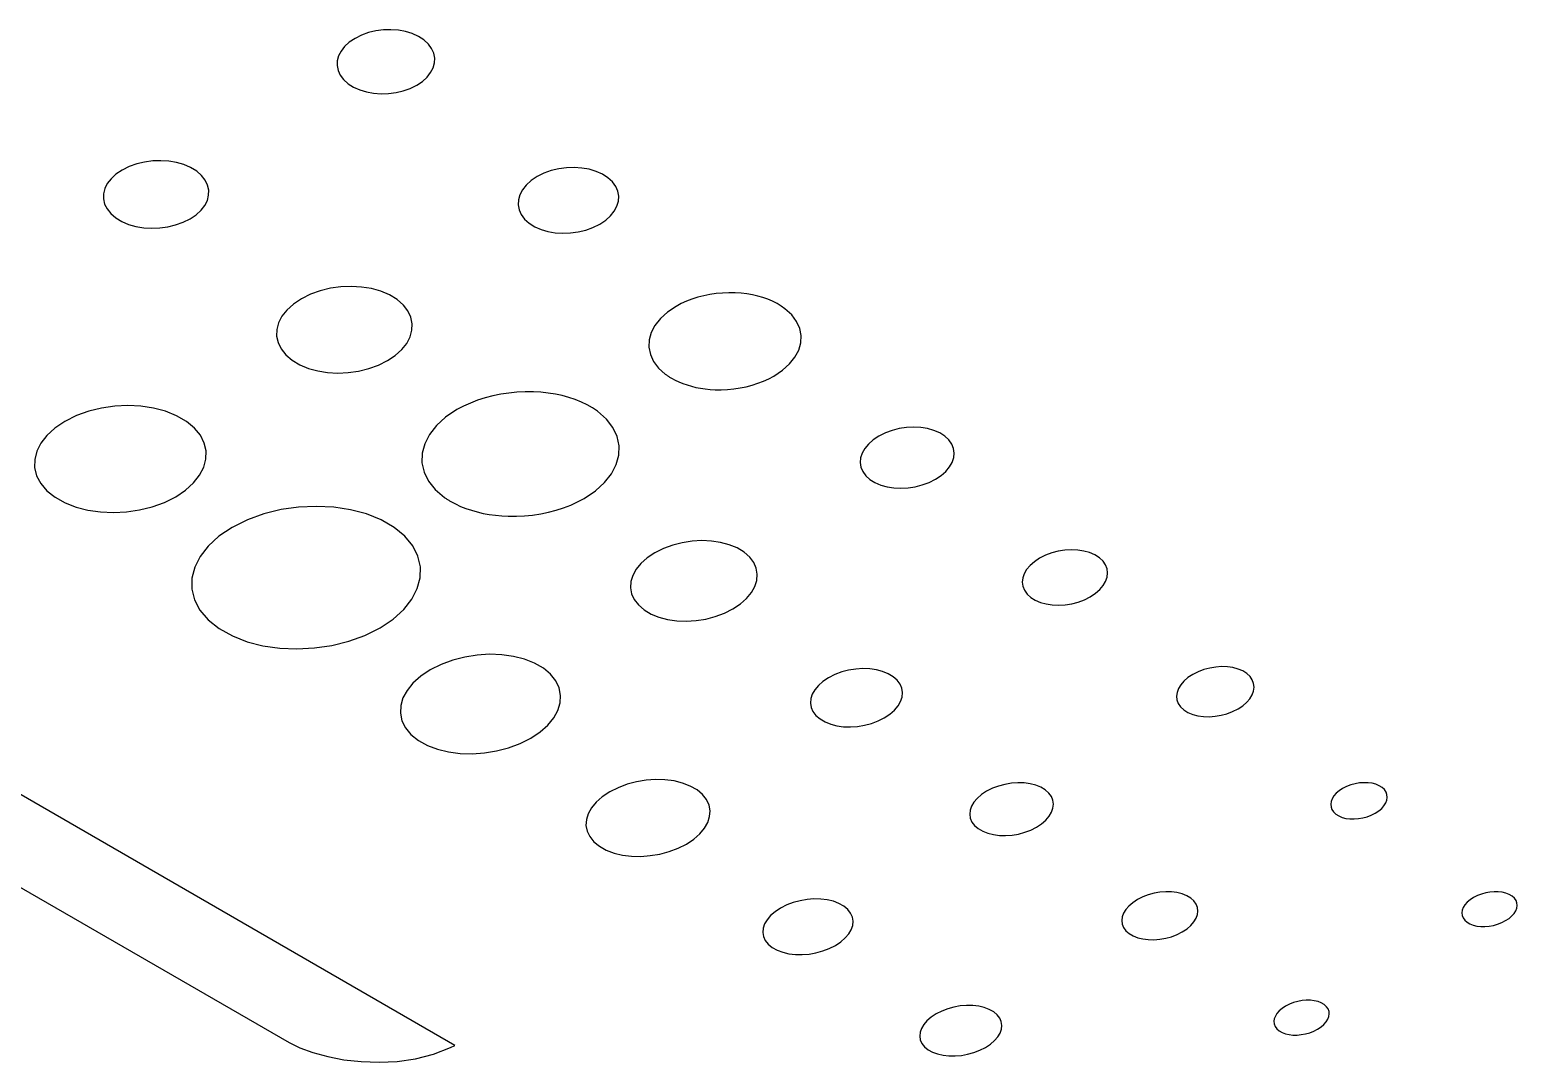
# Model space of a CAD drawing. Header units: inches. Extents: x 0.6 to 61.5, y 0.9 to 41.7.
# Drawn here: x 60.3559 to 60.6027, y 17.6953 to 17.8666 of the extents above; entities that cross this region are included whole.
import ezdxf

# ---------------------------------------------------------------- set-up
doc = ezdxf.new("R2010")
doc.units = ezdxf.units.IN
doc.header["$MEASUREMENT"] = 0
doc.layers.add('ARTWORK', color=2, linetype='Continuous')

msp = doc.modelspace()

# ---------------------------------------------------------------- linework, layer by layer
at = {"layer": 'ARTWORK'}
for p, q in [((60.40987, 17.8652), (60.40891, 17.86456)), ((60.41096, 17.86574), (60.40987, 17.8652)), ((60.41212, 17.86615), (60.41096, 17.86574)), ((60.41333, 17.86644), (60.41212, 17.86615)), ((60.41457, 17.8666), (60.41333, 17.86644)), ((60.41582, 17.86663), (60.41457, 17.8666)), ((60.41705, 17.86654), (60.41582, 17.86663)), ((60.41823, 17.86632), (60.41705, 17.86654)), ((60.41935, 17.86598), (60.41823, 17.86632)), ((60.42037, 17.86552), (60.41935, 17.86598)), ((60.42129, 17.86493), (60.42037, 17.86552)), ((60.40754, 17.86309), (60.40713, 17.8623)), ((60.40813, 17.86385), (60.40754, 17.86309)), ((60.40891, 17.86456), (60.40813, 17.86385)), ((60.42203, 17.86425), (60.42129, 17.86493)), ((60.42257, 17.86351), (60.42203, 17.86425)), ((60.42292, 17.86274), (60.42257, 17.86351)), ((60.42308, 17.86193), (60.42292, 17.86274)), ((60.40691, 17.86149), (60.40688, 17.86067)), ((60.40688, 17.86067), (60.40705, 17.85987)), ((60.40713, 17.8623), (60.40691, 17.86149)), ((60.42241, 17.85952), (60.42282, 17.86031)), ((60.42282, 17.86031), (60.42305, 17.86112)), ((60.42305, 17.86112), (60.42308, 17.86193)), ((60.40705, 17.85987), (60.40741, 17.85909)), ((60.40741, 17.85909), (60.40796, 17.85835)), ((60.40796, 17.85835), (60.40872, 17.85767)), ((60.40872, 17.85767), (60.40963, 17.85709)), ((60.42011, 17.85743), (60.42105, 17.85806)), ((60.42105, 17.85806), (60.42182, 17.85876)), ((60.42182, 17.85876), (60.42241, 17.85952)), ((60.40963, 17.85709), (60.41066, 17.85663)), ((60.41066, 17.85663), (60.41177, 17.8563)), ((60.41177, 17.8563), (60.41295, 17.85608)), ((60.41295, 17.85608), (60.41418, 17.856)), ((60.41418, 17.856), (60.41542, 17.85603)), ((60.41542, 17.85603), (60.41666, 17.85619)), ((60.41666, 17.85619), (60.41787, 17.85648)), ((60.41787, 17.85648), (60.41902, 17.85689)), ((60.41902, 17.85689), (60.42011, 17.85743)), ((60.37121, 17.84334), (60.37019, 17.84266)), ((60.37237, 17.84392), (60.37121, 17.84334)), ((60.37363, 17.84436), (60.37237, 17.84392)), ((60.37493, 17.84467), (60.37363, 17.84436)), ((60.37628, 17.84485), (60.37493, 17.84467)), ((60.37762, 17.8449), (60.37628, 17.84485)), ((60.37895, 17.84481), (60.37762, 17.8449)), ((60.38024, 17.84459), (60.37895, 17.84481)), ((60.38146, 17.84424), (60.38024, 17.84459)), ((60.38258, 17.84376), (60.38146, 17.84424)), ((60.38358, 17.84315), (60.38258, 17.84376)), ((60.3844, 17.84244), (60.38358, 17.84315)), ((60.44242, 17.84325), (60.44121, 17.84282)), ((60.44368, 17.84355), (60.44242, 17.84325)), ((60.44496, 17.84372), (60.44368, 17.84355)), ((60.44625, 17.84377), (60.44496, 17.84372)), ((60.44751, 17.84368), (60.44625, 17.84377)), ((60.44872, 17.84347), (60.44751, 17.84368)), ((60.44986, 17.84313), (60.44872, 17.84347)), ((60.45091, 17.84266), (60.44986, 17.84313)), ((60.36875, 17.8411), (60.36833, 17.84026)), ((60.36937, 17.84191), (60.36875, 17.8411)), ((60.37019, 17.84266), (60.36937, 17.84191)), ((60.385, 17.84167), (60.3844, 17.84244)), ((60.3854, 17.84086), (60.385, 17.84167)), ((60.38558, 17.84001), (60.3854, 17.84086)), ((60.43828, 17.84086), (60.43765, 17.84007)), ((60.43909, 17.84159), (60.43828, 17.84086)), ((60.44008, 17.84226), (60.43909, 17.84159)), ((60.44121, 17.84282), (60.44008, 17.84226)), ((60.45183, 17.84207), (60.45091, 17.84266)), ((60.45258, 17.84138), (60.45183, 17.84207)), ((60.45313, 17.84063), (60.45258, 17.84138)), ((60.45347, 17.83984), (60.45313, 17.84063)), ((60.36812, 17.83941), (60.36811, 17.83855)), ((60.36811, 17.83855), (60.3683, 17.8377)), ((60.36833, 17.84026), (60.36812, 17.83941)), ((60.38493, 17.83747), (60.38535, 17.8383)), ((60.38535, 17.8383), (60.38557, 17.83915)), ((60.38557, 17.83915), (60.38558, 17.84001)), ((60.43698, 17.83842), (60.43694, 17.83758)), ((60.43722, 17.83925), (60.43698, 17.83842)), ((60.43765, 17.84007), (60.43722, 17.83925)), ((60.45332, 17.83735), (60.45357, 17.83818)), ((60.45362, 17.83901), (60.45347, 17.83984)), ((60.45357, 17.83818), (60.45362, 17.83901)), ((60.3683, 17.8377), (60.36871, 17.83688)), ((60.36871, 17.83688), (60.36933, 17.83611)), ((60.36933, 17.83611), (60.37017, 17.83541)), ((60.38248, 17.83524), (60.38349, 17.83592)), ((60.38349, 17.83592), (60.38431, 17.83667)), ((60.38431, 17.83667), (60.38493, 17.83747)), ((60.43694, 17.83758), (60.43709, 17.83675)), ((60.43709, 17.83675), (60.43744, 17.83596)), ((60.43744, 17.83596), (60.438, 17.83521)), ((60.45146, 17.83503), (60.45227, 17.83575)), ((60.45227, 17.83575), (60.45289, 17.83653)), ((60.45289, 17.83653), (60.45332, 17.83735)), ((60.37017, 17.83541), (60.37117, 17.83481)), ((60.37117, 17.83481), (60.37229, 17.83433)), ((60.37229, 17.83433), (60.37351, 17.83399)), ((60.37351, 17.83399), (60.37479, 17.83378)), ((60.37479, 17.83378), (60.37611, 17.8337)), ((60.37611, 17.8337), (60.37745, 17.83374)), ((60.37745, 17.83374), (60.37879, 17.83392)), ((60.37879, 17.83392), (60.38009, 17.83423)), ((60.38009, 17.83423), (60.38133, 17.83467)), ((60.38133, 17.83467), (60.38248, 17.83524)), ((60.438, 17.83521), (60.43876, 17.83452)), ((60.43876, 17.83452), (60.43969, 17.83394)), ((60.43969, 17.83394), (60.44074, 17.83348)), ((60.44074, 17.83348), (60.44188, 17.83314)), ((60.44188, 17.83314), (60.44309, 17.83294)), ((60.44562, 17.8329), (60.4469, 17.83308)), ((60.4469, 17.83308), (60.44815, 17.83338)), ((60.44815, 17.83338), (60.44935, 17.83381)), ((60.44935, 17.83381), (60.45047, 17.83437)), ((60.45047, 17.83437), (60.45146, 17.83503)), ((60.44309, 17.83294), (60.44434, 17.83285)), ((60.44434, 17.83285), (60.44562, 17.8329)), ((60.40409, 17.8233), (60.40247, 17.82272)), ((60.40579, 17.82372), (60.40409, 17.8233)), ((60.40752, 17.82396), (60.40579, 17.82372)), ((60.40925, 17.82403), (60.40752, 17.82396)), ((60.41096, 17.82393), (60.40925, 17.82403)), ((60.41261, 17.82366), (60.41096, 17.82393)), ((60.41416, 17.82322), (60.41261, 17.82366)), ((60.41558, 17.82261), (60.41416, 17.82322)), ((60.39963, 17.82108), (60.39856, 17.82011)), ((60.40096, 17.82197), (60.39963, 17.82108)), ((60.40247, 17.82272), (60.40096, 17.82197)), ((60.41685, 17.82184), (60.41558, 17.82261)), ((60.41788, 17.82094), (60.41685, 17.82184)), ((60.41864, 17.81996), (60.41788, 17.82094)), ((60.46313, 17.82072), (60.4617, 17.81976)), ((60.46397, 17.82117), (60.46313, 17.82072)), ((60.46486, 17.82157), (60.46397, 17.82117)), ((60.46578, 17.82192), (60.46486, 17.82157)), ((60.46675, 17.82223), (60.46578, 17.82192)), ((60.46774, 17.82248), (60.46675, 17.82223)), ((60.46876, 17.82269), (60.46774, 17.82248)), ((60.46979, 17.82284), (60.46876, 17.82269)), ((60.47084, 17.82293), (60.46979, 17.82284)), ((60.47189, 17.82298), (60.47084, 17.82293)), ((60.47295, 17.82296), (60.47189, 17.82298)), ((60.47393, 17.8229), (60.47295, 17.82296)), ((60.47488, 17.82279), (60.47393, 17.8229)), ((60.4758, 17.82263), (60.47488, 17.82279)), ((60.4767, 17.82243), (60.4758, 17.82263)), ((60.47756, 17.82218), (60.4767, 17.82243)), ((60.47838, 17.82189), (60.47756, 17.82218)), ((60.47916, 17.82156), (60.47838, 17.82189)), ((60.47989, 17.82119), (60.47916, 17.82156)), ((60.48058, 17.82078), (60.47989, 17.82119)), ((60.48121, 17.82033), (60.48058, 17.82078)), ((60.39774, 17.81907), (60.39718, 17.81799)), ((60.39856, 17.82011), (60.39774, 17.81907)), ((60.41912, 17.81892), (60.41864, 17.81996)), ((60.41934, 17.81784), (60.41912, 17.81892)), ((60.46053, 17.8187), (60.45964, 17.81757)), ((60.4617, 17.81976), (60.46053, 17.8187)), ((60.48233, 17.81931), (60.48121, 17.82033)), ((60.48315, 17.81821), (60.48233, 17.81931)), ((60.48367, 17.81706), (60.48315, 17.81821)), ((60.39689, 17.81689), (60.39685, 17.81579)), ((60.39685, 17.81579), (60.39709, 17.8147)), ((60.39718, 17.81799), (60.39689, 17.81689)), ((60.41899, 17.81565), (60.4193, 17.81675)), ((60.4193, 17.81675), (60.41934, 17.81784)), ((60.45903, 17.81638), (60.45869, 17.81516)), ((60.45964, 17.81757), (60.45903, 17.81638)), ((60.4839, 17.81587), (60.48367, 17.81706)), ((60.48384, 17.81466), (60.4839, 17.81587)), ((60.39709, 17.8147), (60.39759, 17.81366)), ((60.39759, 17.81366), (60.39837, 17.81268)), ((60.41654, 17.81259), (60.41761, 17.81355)), ((60.41761, 17.81355), (60.41843, 17.81458)), ((60.41843, 17.81458), (60.41899, 17.81565)), ((60.45869, 17.81516), (60.45864, 17.81394)), ((60.45864, 17.81394), (60.45888, 17.81274)), ((60.48287, 17.81229), (60.48349, 17.81346)), ((60.48349, 17.81346), (60.48384, 17.81466)), ((60.39837, 17.81268), (60.39942, 17.81178)), ((60.39942, 17.81178), (60.4007, 17.81102)), ((60.4007, 17.81102), (60.40212, 17.81043)), ((60.41213, 17.81039), (60.41373, 17.81096)), ((60.41373, 17.81096), (60.41523, 17.81171)), ((60.41523, 17.81171), (60.41654, 17.81259)), ((60.45888, 17.81274), (60.4594, 17.81158)), ((60.4594, 17.81158), (60.46022, 17.81049)), ((60.48079, 17.81011), (60.48197, 17.81116)), ((60.48197, 17.81116), (60.48287, 17.81229)), ((60.40212, 17.81043), (60.40367, 17.81)), ((60.40367, 17.81), (60.40531, 17.80975)), ((60.40531, 17.80975), (60.40701, 17.80965)), ((60.40701, 17.80965), (60.40874, 17.80973)), ((60.40874, 17.80973), (60.41045, 17.80998)), ((60.41045, 17.80998), (60.41213, 17.81039)), ((60.46022, 17.81049), (60.46134, 17.80948)), ((60.46134, 17.80948), (60.46144, 17.80941)), ((60.46144, 17.80941), (60.46154, 17.80934)), ((60.46154, 17.80934), (60.46164, 17.80926)), ((60.46164, 17.80926), (60.46175, 17.80919)), ((60.46175, 17.80919), (60.46185, 17.80912)), ((60.46185, 17.80912), (60.46195, 17.80906)), ((60.46195, 17.80906), (60.46206, 17.80899)), ((60.46206, 17.80899), (60.46216, 17.80892)), ((60.46216, 17.80892), (60.46227, 17.80886)), ((60.46227, 17.80886), (60.46238, 17.80879)), ((60.46238, 17.80879), (60.46298, 17.80847)), ((60.46298, 17.80847), (60.46362, 17.80817)), ((60.47671, 17.80795), (60.47763, 17.8083)), ((60.47763, 17.8083), (60.47851, 17.8087)), ((60.47851, 17.8087), (60.47935, 17.80915)), ((60.47935, 17.80915), (60.48079, 17.81011)), ((60.43273, 17.80587), (60.43145, 17.80553)), ((60.43404, 17.80614), (60.43273, 17.80587)), ((60.43538, 17.80634), (60.43404, 17.80614)), ((60.43674, 17.80647), (60.43538, 17.80634)), ((60.4381, 17.80654), (60.43674, 17.80647)), ((60.43946, 17.80653), (60.4381, 17.80654)), ((60.44071, 17.80646), (60.43946, 17.80653)), ((60.44193, 17.80633), (60.44071, 17.80646)), ((60.44311, 17.80614), (60.44193, 17.80633)), ((60.44426, 17.8059), (60.44311, 17.80614)), ((60.44536, 17.80559), (60.44426, 17.8059)), ((60.46362, 17.80817), (60.46428, 17.80791)), ((60.46428, 17.80791), (60.46497, 17.80767)), ((60.46497, 17.80767), (60.46569, 17.80746)), ((60.46569, 17.80746), (60.46643, 17.80728)), ((60.46643, 17.80728), (60.4672, 17.80714)), ((60.4672, 17.80714), (60.46798, 17.80702)), ((60.46798, 17.80702), (60.46878, 17.80694)), ((60.46878, 17.80694), (60.4696, 17.80689)), ((60.4696, 17.80689), (60.47065, 17.80688)), ((60.47065, 17.80688), (60.4717, 17.80693)), ((60.4717, 17.80693), (60.47274, 17.80703)), ((60.47274, 17.80703), (60.47376, 17.80718)), ((60.47376, 17.80718), (60.47477, 17.80739)), ((60.47477, 17.80739), (60.47576, 17.80764)), ((60.47576, 17.80764), (60.47671, 17.80795)), ((60.36779, 17.80383), (60.36566, 17.80331)), ((60.36998, 17.80415), (60.36779, 17.80383)), ((60.37217, 17.80425), (60.36998, 17.80415)), ((60.37434, 17.80414), (60.37217, 17.80425)), ((60.37644, 17.80382), (60.37434, 17.80414)), ((60.37842, 17.8033), (60.37644, 17.80382)), ((60.42677, 17.80358), (60.42489, 17.80232)), ((60.42786, 17.80416), (60.42677, 17.80358)), ((60.42901, 17.80468), (60.42786, 17.80416)), ((60.4302, 17.80514), (60.42901, 17.80468)), ((60.43145, 17.80553), (60.4302, 17.80514)), ((60.44642, 17.80524), (60.44536, 17.80559)), ((60.44743, 17.80483), (60.44642, 17.80524)), ((60.44838, 17.80437), (60.44743, 17.80483)), ((60.44927, 17.80387), (60.44838, 17.80437)), ((60.45009, 17.80331), (60.44927, 17.80387)), ((60.36172, 17.80163), (60.36006, 17.80052)), ((60.36362, 17.80258), (60.36172, 17.80163)), ((60.36566, 17.80331), (60.36362, 17.80258)), ((60.38025, 17.80256), (60.37842, 17.8033)), ((60.38188, 17.80161), (60.38025, 17.80256)), ((60.38321, 17.80052), (60.38188, 17.80161)), ((60.42337, 17.80093), (60.42221, 17.79945)), ((60.42489, 17.80232), (60.42337, 17.80093)), ((60.45157, 17.80202), (60.45009, 17.80331)), ((60.45266, 17.80062), (60.45157, 17.80202)), ((60.35872, 17.79931), (60.35772, 17.79802)), ((60.36006, 17.80052), (60.35872, 17.79931)), ((60.38419, 17.79932), (60.38321, 17.80052)), ((60.38483, 17.79804), (60.38419, 17.79932)), ((60.42221, 17.79945), (60.42142, 17.79791)), ((60.45336, 17.79914), (60.45266, 17.80062)), ((60.45368, 17.79759), (60.45336, 17.79914)), ((60.49584, 17.79855), (60.49506, 17.79786)), ((60.49679, 17.79918), (60.49584, 17.79855)), ((60.49787, 17.79972), (60.49679, 17.79918)), ((60.49901, 17.80014), (60.49787, 17.79972)), ((60.50019, 17.80043), (60.49901, 17.80014)), ((60.50139, 17.80061), (60.50019, 17.80043)), ((60.50259, 17.80067), (60.50139, 17.80061)), ((60.50376, 17.80061), (60.50259, 17.80067)), ((60.50489, 17.80043), (60.50376, 17.80061)), ((60.50594, 17.80014), (60.50489, 17.80043)), ((60.5069, 17.79972), (60.50594, 17.80014)), ((60.50774, 17.79918), (60.5069, 17.79972)), ((60.50842, 17.79856), (60.50774, 17.79918)), ((60.5089, 17.79787), (60.50842, 17.79856)), ((60.35704, 17.79668), (60.3567, 17.79531)), ((60.35772, 17.79802), (60.35704, 17.79668)), ((60.38514, 17.79672), (60.38483, 17.79804)), ((60.38511, 17.79536), (60.38514, 17.79672)), ((60.42101, 17.79633), (60.42097, 17.79475)), ((60.42142, 17.79791), (60.42101, 17.79633)), ((60.4532, 17.79446), (60.45362, 17.79603)), ((60.45362, 17.79603), (60.45368, 17.79759)), ((60.49402, 17.79636), (60.49377, 17.79558)), ((60.49445, 17.79712), (60.49402, 17.79636)), ((60.49506, 17.79786), (60.49445, 17.79712)), ((60.50919, 17.79714), (60.5089, 17.79787)), ((60.5093, 17.79638), (60.50919, 17.79714)), ((60.50922, 17.79561), (60.5093, 17.79638)), ((60.3567, 17.79531), (60.35669, 17.79395)), ((60.35669, 17.79395), (60.35702, 17.79262)), ((60.38407, 17.79269), (60.38475, 17.79401)), ((60.38475, 17.79401), (60.38511, 17.79536)), ((60.42097, 17.79475), (60.42132, 17.7932)), ((60.45241, 17.79293), (60.4532, 17.79446)), ((60.49377, 17.79558), (60.4937, 17.7948)), ((60.4937, 17.7948), (60.49381, 17.79404)), ((60.49381, 17.79404), (60.49411, 17.79331)), ((60.50793, 17.79334), (60.50853, 17.79407)), ((60.50853, 17.79407), (60.50897, 17.79483)), ((60.50897, 17.79483), (60.50922, 17.79561)), ((60.35702, 17.79262), (60.3577, 17.79133)), ((60.3577, 17.79133), (60.35873, 17.79013)), ((60.38174, 17.79022), (60.38306, 17.79141)), ((60.38306, 17.79141), (60.38407, 17.79269)), ((60.42132, 17.7932), (60.42205, 17.79171)), ((60.42205, 17.79171), (60.42317, 17.7903)), ((60.44974, 17.79009), (60.45125, 17.79146)), ((60.45125, 17.79146), (60.45241, 17.79293)), ((60.49411, 17.79331), (60.49461, 17.79262)), ((60.49461, 17.79262), (60.49529, 17.792)), ((60.49529, 17.792), (60.49614, 17.79147)), ((60.49614, 17.79147), (60.4971, 17.79106)), ((60.4971, 17.79106), (60.49815, 17.79076)), ((60.50283, 17.79078), (60.504, 17.79108)), ((60.504, 17.79108), (60.50513, 17.79149)), ((60.50513, 17.79149), (60.5062, 17.79203)), ((60.5062, 17.79203), (60.50715, 17.79265)), ((60.50715, 17.79265), (60.50793, 17.79334)), ((60.35873, 17.79013), (60.3601, 17.78904)), ((60.3601, 17.78904), (60.36174, 17.78812)), ((60.37823, 17.78819), (60.3801, 17.78912)), ((60.3801, 17.78912), (60.38174, 17.79022)), ((60.42317, 17.7903), (60.42469, 17.78902)), ((60.42469, 17.78902), (60.42479, 17.78895)), ((60.42479, 17.78895), (60.42489, 17.78888)), ((60.42489, 17.78888), (60.425, 17.78881)), ((60.425, 17.78881), (60.4251, 17.78874)), ((60.4251, 17.78874), (60.42521, 17.78867)), ((60.42521, 17.78867), (60.42532, 17.7886)), ((60.42532, 17.7886), (60.42543, 17.78854)), ((60.42543, 17.78854), (60.42554, 17.78847)), ((60.4468, 17.78827), (60.44788, 17.78884)), ((60.44788, 17.78884), (60.44974, 17.79009)), ((60.49815, 17.79076), (60.49927, 17.79059)), ((60.49927, 17.79059), (60.50044, 17.79053)), ((60.50044, 17.79053), (60.50163, 17.7906)), ((60.50163, 17.7906), (60.50283, 17.79078)), ((60.36174, 17.78812), (60.36356, 17.78741)), ((60.36356, 17.78741), (60.36554, 17.7869)), ((60.36554, 17.7869), (60.36762, 17.7866)), ((60.36762, 17.7866), (60.36977, 17.78651)), ((60.36977, 17.78651), (60.37195, 17.78662)), ((60.37195, 17.78662), (60.37411, 17.78694)), ((60.37411, 17.78694), (60.37622, 17.78746)), ((60.37622, 17.78746), (60.37823, 17.78819)), ((60.39474, 17.78628), (60.39202, 17.7853)), ((60.39758, 17.78698), (60.39474, 17.78628)), ((60.4005, 17.78739), (60.39758, 17.78698)), ((60.40343, 17.78753), (60.4005, 17.78739)), ((60.40632, 17.78739), (60.40343, 17.78753)), ((60.40912, 17.78696), (60.40632, 17.78739)), ((60.41176, 17.78626), (60.40912, 17.78696)), ((60.41419, 17.78528), (60.41176, 17.78626)), ((60.42554, 17.78847), (60.42564, 17.78841)), ((60.42564, 17.78841), (60.42575, 17.78834)), ((60.42575, 17.78834), (60.42655, 17.78792)), ((60.42655, 17.78792), (60.42738, 17.78753)), ((60.42738, 17.78753), (60.42826, 17.78718)), ((60.42826, 17.78718), (60.42918, 17.78687)), ((60.42918, 17.78687), (60.43012, 17.7866)), ((60.43012, 17.7866), (60.43111, 17.78637)), ((60.43111, 17.78637), (60.43212, 17.78618)), ((60.43212, 17.78618), (60.43315, 17.78604)), ((60.43315, 17.78604), (60.43421, 17.78594)), ((60.438, 17.78595), (60.43934, 17.78609)), ((60.43934, 17.78609), (60.44067, 17.78629)), ((60.44067, 17.78629), (60.44197, 17.78656)), ((60.44197, 17.78656), (60.44325, 17.7869)), ((60.44325, 17.7869), (60.44448, 17.78729)), ((60.44448, 17.78729), (60.44567, 17.78775)), ((60.44567, 17.78775), (60.4468, 17.78827)), ((60.38948, 17.78404), (60.38727, 17.78256)), ((60.39202, 17.7853), (60.38948, 17.78404)), ((60.41637, 17.78402), (60.41419, 17.78528)), ((60.41814, 17.78256), (60.41637, 17.78402)), ((60.43421, 17.78594), (60.43529, 17.78589)), ((60.43529, 17.78589), (60.43665, 17.78589)), ((60.43665, 17.78589), (60.438, 17.78595)), ((60.38727, 17.78256), (60.3855, 17.78094)), ((60.41945, 17.78096), (60.41814, 17.78256)), ((60.46417, 17.7815), (60.46258, 17.7811)), ((60.4658, 17.78175), (60.46417, 17.7815)), ((60.46742, 17.78184), (60.4658, 17.78175)), ((60.46901, 17.78177), (60.46742, 17.78184)), ((60.47053, 17.78155), (60.46901, 17.78177)), ((60.47197, 17.78116), (60.47053, 17.78155)), ((60.47328, 17.78062), (60.47197, 17.78116)), ((60.38415, 17.77922), (60.38325, 17.77744)), ((60.3855, 17.78094), (60.38415, 17.77922)), ((60.42031, 17.77925), (60.41945, 17.78096)), ((60.42071, 17.77749), (60.42031, 17.77925)), ((60.45835, 17.77897), (60.45731, 17.77806)), ((60.45961, 17.77982), (60.45835, 17.77897)), ((60.46105, 17.78054), (60.45961, 17.77982)), ((60.46258, 17.7811), (60.46105, 17.78054)), ((60.47443, 17.77992), (60.47328, 17.78062)), ((60.47536, 17.77911), (60.47443, 17.77992)), ((60.47603, 17.77821), (60.47536, 17.77911)), ((60.52347, 17.77892), (60.5226, 17.77834)), ((60.52445, 17.77941), (60.52347, 17.77892)), ((60.52549, 17.7798), (60.52445, 17.77941)), ((60.52656, 17.78008), (60.52549, 17.7798)), ((60.52765, 17.78025), (60.52656, 17.78008)), ((60.52874, 17.78031), (60.52765, 17.78025)), ((60.5298, 17.78026), (60.52874, 17.78031)), ((60.53081, 17.78011), (60.5298, 17.78026)), ((60.53177, 17.77985), (60.53081, 17.78011)), ((60.53263, 17.77948), (60.53177, 17.77985)), ((60.53339, 17.77901), (60.53263, 17.77948)), ((60.53399, 17.77844), (60.53339, 17.77901)), ((60.38325, 17.77744), (60.3828, 17.77562)), ((60.42068, 17.77568), (60.42071, 17.77749)), ((60.45651, 17.77708), (60.45596, 17.77607)), ((60.45731, 17.77806), (60.45651, 17.77708)), ((60.47644, 17.77725), (60.47603, 17.77821)), ((60.47661, 17.77625), (60.47644, 17.77725)), ((60.47653, 17.77524), (60.47661, 17.77625)), ((60.52091, 17.77635), (60.52067, 17.77565)), ((60.52131, 17.77705), (60.52091, 17.77635)), ((60.52188, 17.77771), (60.52131, 17.77705)), ((60.5226, 17.77834), (60.52188, 17.77771)), ((60.53442, 17.77783), (60.53399, 17.77844)), ((60.53467, 17.77717), (60.53442, 17.77783)), ((60.53476, 17.77648), (60.53467, 17.77717)), ((60.53468, 17.77578), (60.53476, 17.77648)), ((60.3828, 17.77562), (60.38279, 17.7738)), ((60.38279, 17.7738), (60.38323, 17.77202)), ((60.41929, 17.77212), (60.4202, 17.77388)), ((60.4202, 17.77388), (60.42068, 17.77568)), ((60.45564, 17.77504), (60.45557, 17.77402)), ((60.45557, 17.77402), (60.45575, 17.77301)), ((60.45596, 17.77607), (60.45564, 17.77504)), ((60.47564, 17.77321), (60.4762, 17.77422)), ((60.4762, 17.77422), (60.47653, 17.77524)), ((60.52067, 17.77565), (60.52059, 17.77495)), ((60.52059, 17.77495), (60.52068, 17.77426)), ((60.52068, 17.77426), (60.52094, 17.7736)), ((60.53275, 17.7731), (60.53347, 17.77373)), ((60.53347, 17.77373), (60.53403, 17.77439)), ((60.53403, 17.77439), (60.53443, 17.77508)), ((60.53443, 17.77508), (60.53468, 17.77578)), ((60.38323, 17.77202), (60.38413, 17.77031)), ((60.41795, 17.77042), (60.41929, 17.77212)), ((60.45575, 17.77301), (60.45619, 17.77205)), ((60.45619, 17.77205), (60.45688, 17.77116)), ((60.47257, 17.77051), (60.47382, 17.77134)), ((60.47382, 17.77134), (60.47485, 17.77225)), ((60.47485, 17.77225), (60.47564, 17.77321)), ((60.52094, 17.7736), (60.52138, 17.77298)), ((60.52138, 17.77298), (60.52199, 17.77242)), ((60.52199, 17.77242), (60.52275, 17.77195)), ((60.52275, 17.77195), (60.52361, 17.77159)), ((60.52361, 17.77159), (60.52456, 17.77133)), ((60.52456, 17.77133), (60.52557, 17.77118)), ((60.52772, 17.7712), (60.5288, 17.77137)), ((60.5288, 17.77137), (60.52987, 17.77165)), ((60.52987, 17.77165), (60.53091, 17.77204)), ((60.53091, 17.77204), (60.53188, 17.77253)), ((60.53188, 17.77253), (60.53275, 17.7731)), ((60.38413, 17.77031), (60.38549, 17.76871)), ((60.41401, 17.76736), (60.41619, 17.76882)), ((60.41619, 17.76882), (60.41795, 17.77042)), ((60.45688, 17.77116), (60.45783, 17.77034)), ((60.45783, 17.77034), (60.45899, 17.76966)), ((60.45899, 17.76966), (60.4603, 17.76913)), ((60.4603, 17.76913), (60.46174, 17.76876)), ((60.46645, 17.76858), (60.46806, 17.76883)), ((60.46806, 17.76883), (60.46963, 17.76924)), ((60.46963, 17.76924), (60.47115, 17.7698)), ((60.47115, 17.7698), (60.47257, 17.77051)), ((60.52557, 17.77118), (60.52663, 17.77114)), ((60.52663, 17.77114), (60.52772, 17.7712)), ((60.38549, 17.76871), (60.38732, 17.76725)), ((60.38732, 17.76725), (60.3895, 17.76602)), ((60.41151, 17.76612), (60.41401, 17.76736)), ((60.46174, 17.76876), (60.46326, 17.76855)), ((60.46326, 17.76855), (60.46484, 17.76849)), ((60.46484, 17.76849), (60.46645, 17.76858)), ((60.3895, 17.76602), (60.39194, 17.76507)), ((60.39194, 17.76507), (60.39458, 17.7644)), ((60.39458, 17.7644), (60.39736, 17.764)), ((60.39736, 17.764), (60.40023, 17.76388)), ((60.40023, 17.76388), (60.40313, 17.76403)), ((60.40313, 17.76403), (60.40602, 17.76445)), ((60.40602, 17.76445), (60.40883, 17.76515)), ((60.40883, 17.76515), (60.41151, 17.76612)), ((60.42608, 17.76201), (60.42415, 17.7613)), ((60.42808, 17.76252), (60.42608, 17.76201)), ((60.43013, 17.76284), (60.42808, 17.76252)), ((60.43218, 17.76297), (60.43013, 17.76284)), ((60.4342, 17.7629), (60.43218, 17.76297)), ((60.43614, 17.76263), (60.4342, 17.7629)), ((60.43797, 17.76217), (60.43614, 17.76263)), ((60.43964, 17.76152), (60.43797, 17.76217)), ((60.44112, 17.76066), (60.43964, 17.76152)), ((60.42077, 17.75934), (60.41948, 17.7582)), ((60.42235, 17.7604), (60.42077, 17.75934)), ((60.42415, 17.7613), (60.42235, 17.7604)), ((60.44232, 17.75966), (60.44112, 17.76066)), ((60.44319, 17.75856), (60.44232, 17.75966)), ((60.48845, 17.75909), (60.48752, 17.75848)), ((60.4895, 17.75962), (60.48845, 17.75909)), ((60.49062, 17.76004), (60.4895, 17.75962)), ((60.49177, 17.76034), (60.49062, 17.76004)), ((60.49295, 17.76053), (60.49177, 17.76034)), ((60.49412, 17.7606), (60.49295, 17.76053)), ((60.49527, 17.76056), (60.49412, 17.7606)), ((60.49638, 17.76041), (60.49527, 17.76056)), ((60.49741, 17.76014), (60.49638, 17.76041)), ((60.49835, 17.75976), (60.49741, 17.76014)), ((60.49918, 17.75926), (60.49835, 17.75976)), ((60.49985, 17.75867), (60.49918, 17.75926)), ((60.54807, 17.7591), (60.54741, 17.75853)), ((60.54887, 17.75963), (60.54807, 17.7591)), ((60.54977, 17.76008), (60.54887, 17.75963)), ((60.55072, 17.76044), (60.54977, 17.76008)), ((60.5517, 17.7607), (60.55072, 17.76044)), ((60.55269, 17.76086), (60.5517, 17.7607)), ((60.55367, 17.76093), (60.55269, 17.76086)), ((60.55463, 17.76089), (60.55367, 17.76093)), ((60.55555, 17.76076), (60.55463, 17.76089)), ((60.5564, 17.76053), (60.55555, 17.76076)), ((60.55718, 17.76021), (60.5564, 17.76053)), ((60.55785, 17.75978), (60.55718, 17.76021)), ((60.55839, 17.75928), (60.55785, 17.75978)), ((60.55877, 17.75872), (60.55839, 17.75928)), ((60.41849, 17.75698), (60.41781, 17.75573)), ((60.41948, 17.7582), (60.41849, 17.75698)), ((60.44375, 17.75739), (60.44319, 17.75856)), ((60.44398, 17.75616), (60.44375, 17.75739)), ((60.48617, 17.7571), (60.48575, 17.75637)), ((60.48676, 17.75781), (60.48617, 17.7571)), ((60.48752, 17.75848), (60.48676, 17.75781)), ((60.50033, 17.75803), (60.49985, 17.75867)), ((60.50062, 17.75734), (60.50033, 17.75803)), ((60.50072, 17.75662), (60.50062, 17.75734)), ((60.50065, 17.75588), (60.50072, 17.75662)), ((60.54627, 17.75665), (60.54619, 17.75602)), ((60.5465, 17.75729), (60.54627, 17.75665)), ((60.54688, 17.75792), (60.5465, 17.75729)), ((60.54741, 17.75853), (60.54688, 17.75792)), ((60.55874, 17.75624), (60.55898, 17.75687)), ((60.55899, 17.75813), (60.55877, 17.75872)), ((60.55898, 17.75687), (60.55906, 17.75751)), ((60.55906, 17.75751), (60.55899, 17.75813)), ((60.41744, 17.75446), (60.41739, 17.7532)), ((60.41781, 17.75573), (60.41744, 17.75446)), ((60.44352, 17.75365), (60.44391, 17.75491)), ((60.44391, 17.75491), (60.44398, 17.75616)), ((60.48551, 17.75563), (60.48544, 17.75489)), ((60.48544, 17.75489), (60.48556, 17.75416)), ((60.48575, 17.75637), (60.48551, 17.75563)), ((60.48556, 17.75416), (60.48586, 17.75347)), ((60.49938, 17.75371), (60.49998, 17.75441)), ((60.49998, 17.75441), (60.5004, 17.75514)), ((60.5004, 17.75514), (60.50065, 17.75588)), ((60.54619, 17.75602), (60.54626, 17.7554)), ((60.54626, 17.7554), (60.54648, 17.75481)), ((60.54648, 17.75481), (60.54687, 17.75425)), ((60.54687, 17.75425), (60.54741, 17.75375)), ((60.5564, 17.75391), (60.55719, 17.75444)), ((60.55719, 17.75444), (60.55785, 17.75501)), ((60.55785, 17.75501), (60.55837, 17.75561)), ((60.55837, 17.75561), (60.55874, 17.75624)), ((60.41739, 17.7532), (60.41765, 17.75196)), ((60.41765, 17.75196), (60.41823, 17.75078)), ((60.44186, 17.75121), (60.44284, 17.75241)), ((60.44284, 17.75241), (60.44352, 17.75365)), ((60.48586, 17.75347), (60.48635, 17.75283)), ((60.48635, 17.75283), (60.48703, 17.75224)), ((60.48703, 17.75224), (60.48786, 17.75175)), ((60.48786, 17.75175), (60.4888, 17.75137)), ((60.49441, 17.7512), (60.49555, 17.7515)), ((60.49555, 17.7515), (60.49666, 17.75191)), ((60.49666, 17.75191), (60.4977, 17.75243)), ((60.4977, 17.75243), (60.49862, 17.75305)), ((60.49862, 17.75305), (60.49938, 17.75371)), ((60.54741, 17.75375), (60.54809, 17.75333)), ((60.54809, 17.75333), (60.54887, 17.75301)), ((60.54887, 17.75301), (60.54973, 17.75278)), ((60.54973, 17.75278), (60.55065, 17.75265)), ((60.55065, 17.75265), (60.55161, 17.75262)), ((60.55161, 17.75262), (60.55259, 17.75269)), ((60.55259, 17.75269), (60.55358, 17.75285)), ((60.55358, 17.75285), (60.55456, 17.75311)), ((60.55456, 17.75311), (60.5555, 17.75346)), ((60.5555, 17.75346), (60.5564, 17.75391)), ((60.41823, 17.75078), (60.41914, 17.74968)), ((60.41914, 17.74968), (60.42037, 17.74868)), ((60.43724, 17.74816), (60.43902, 17.74905)), ((60.43902, 17.74905), (60.44058, 17.75008)), ((60.44058, 17.75008), (60.44186, 17.75121)), ((60.4888, 17.75137), (60.48983, 17.75111)), ((60.48983, 17.75111), (60.49093, 17.75096)), ((60.49093, 17.75096), (60.49207, 17.75093)), ((60.49207, 17.75093), (60.49324, 17.75101)), ((60.49324, 17.75101), (60.49441, 17.7512)), ((60.31291, 17.7482), (60.39891, 17.69855)), ((60.42645, 17.69807), (60.34047, 17.74771)), ((60.42037, 17.74868), (60.42187, 17.74785)), ((60.42187, 17.74785), (60.42354, 17.74722)), ((60.42354, 17.74722), (60.42537, 17.74678)), ((60.42537, 17.74678), (60.4273, 17.74653)), ((60.4293, 17.74647), (60.43133, 17.74661)), ((60.43133, 17.74661), (60.43336, 17.74694)), ((60.43336, 17.74694), (60.43534, 17.74745)), ((60.43534, 17.74745), (60.43724, 17.74816)), ((60.4273, 17.74653), (60.4293, 17.74647)), ((60.45658, 17.74181), (60.45502, 17.7414)), ((60.45816, 17.74207), (60.45658, 17.74181)), ((60.45975, 17.74218), (60.45816, 17.74207)), ((60.4613, 17.74214), (60.45975, 17.74218)), ((60.4628, 17.74195), (60.4613, 17.74214)), ((60.46421, 17.74161), (60.4628, 17.74195)), ((60.51985, 17.74165), (60.51878, 17.74157)), ((60.52089, 17.74162), (60.51985, 17.74165)), ((60.52188, 17.74149), (60.52089, 17.74162)), ((60.57656, 17.74162), (60.57583, 17.74149)), ((60.57727, 17.74167), (60.57656, 17.74162)), ((60.57797, 17.74165), (60.57727, 17.74167)), ((60.57864, 17.74156), (60.57797, 17.74165)), ((60.45088, 17.73932), (60.44987, 17.73843)), ((60.45212, 17.74014), (60.45088, 17.73932)), ((60.45352, 17.74084), (60.45212, 17.74014)), ((60.45502, 17.7414), (60.45352, 17.74084)), ((60.46549, 17.74111), (60.46421, 17.74161)), ((60.46663, 17.74046), (60.46549, 17.74111)), ((60.46754, 17.7397), (60.46663, 17.74046)), ((60.4682, 17.73885), (60.46754, 17.7397)), ((60.51383, 17.73968), (60.51312, 17.73907)), ((60.51468, 17.74025), (60.51383, 17.73968)), ((60.51564, 17.74073), (60.51468, 17.74025)), ((60.51666, 17.74111), (60.51564, 17.74073)), ((60.51771, 17.74139), (60.51666, 17.74111)), ((60.51878, 17.74157), (60.51771, 17.74139)), ((60.52282, 17.74126), (60.52188, 17.74149)), ((60.52366, 17.74092), (60.52282, 17.74126)), ((60.52441, 17.74047), (60.52366, 17.74092)), ((60.525, 17.73994), (60.52441, 17.74047)), ((60.52543, 17.73936), (60.525, 17.73994)), ((60.52568, 17.73874), (60.52543, 17.73936)), ((60.57231, 17.73946), (60.57203, 17.739)), ((60.57269, 17.7399), (60.57231, 17.73946)), ((60.57318, 17.74032), (60.57269, 17.7399)), ((60.57376, 17.7407), (60.57318, 17.74032)), ((60.57442, 17.74104), (60.57376, 17.7407)), ((60.57512, 17.7413), (60.57442, 17.74104)), ((60.57583, 17.74149), (60.57512, 17.7413)), ((60.57926, 17.7414), (60.57864, 17.74156)), ((60.57982, 17.74117), (60.57926, 17.7414)), ((60.5803, 17.74087), (60.57982, 17.74117)), ((60.58069, 17.74051), (60.5803, 17.74087)), ((60.58096, 17.74011), (60.58069, 17.74051)), ((60.58111, 17.73968), (60.58096, 17.74011)), ((60.58108, 17.73877), (60.58115, 17.73923)), ((60.58115, 17.73923), (60.58111, 17.73968)), ((60.44909, 17.73749), (60.44855, 17.73652)), ((60.44987, 17.73843), (60.44909, 17.73749)), ((60.46861, 17.73795), (60.4682, 17.73885)), ((60.46878, 17.73701), (60.46861, 17.73795)), ((60.46871, 17.73604), (60.46878, 17.73701)), ((60.51195, 17.73709), (60.51188, 17.73642)), ((60.51218, 17.73776), (60.51195, 17.73709)), ((60.51257, 17.73843), (60.51218, 17.73776)), ((60.51312, 17.73907), (60.51257, 17.73843)), ((60.52506, 17.73609), (60.52545, 17.73675)), ((60.52545, 17.73675), (60.52569, 17.73742)), ((60.52577, 17.73809), (60.52568, 17.73874)), ((60.52569, 17.73742), (60.52577, 17.73809)), ((60.57185, 17.73854), (60.57179, 17.73808)), ((60.57179, 17.73808), (60.57183, 17.73763)), ((60.57183, 17.73763), (60.57199, 17.7372)), ((60.57203, 17.739), (60.57185, 17.73854)), ((60.57199, 17.7372), (60.57226, 17.73681)), ((60.57226, 17.73681), (60.57264, 17.73645)), ((60.57918, 17.73661), (60.57976, 17.73699)), ((60.57976, 17.73699), (60.58024, 17.73741)), ((60.58024, 17.73741), (60.58062, 17.73785)), ((60.58062, 17.73785), (60.58091, 17.7383)), ((60.58091, 17.7383), (60.58108, 17.73877)), ((60.44825, 17.73554), (60.44819, 17.73457)), ((60.44819, 17.73457), (60.44837, 17.73362)), ((60.44855, 17.73652), (60.44825, 17.73554)), ((60.46785, 17.7341), (60.46839, 17.73506)), ((60.46839, 17.73506), (60.46871, 17.73604)), ((60.51188, 17.73642), (60.51197, 17.73577)), ((60.51197, 17.73577), (60.51223, 17.73514)), ((60.51223, 17.73514), (60.51266, 17.73456)), ((60.51266, 17.73456), (60.51327, 17.73404)), ((60.52201, 17.73381), (60.52296, 17.73429)), ((60.52296, 17.73429), (60.52381, 17.73485)), ((60.52381, 17.73485), (60.52451, 17.73545)), ((60.52451, 17.73545), (60.52506, 17.73609)), ((60.57264, 17.73645), (60.57313, 17.73614)), ((60.57313, 17.73614), (60.57369, 17.73591)), ((60.57369, 17.73591), (60.57431, 17.73575)), ((60.57431, 17.73575), (60.57498, 17.73566)), ((60.57498, 17.73566), (60.57568, 17.73565)), ((60.57568, 17.73565), (60.57639, 17.7357)), ((60.57639, 17.7357), (60.57712, 17.73582)), ((60.57712, 17.73582), (60.57783, 17.73601)), ((60.57783, 17.73601), (60.57852, 17.73627)), ((60.57852, 17.73627), (60.57918, 17.73661)), ((60.44837, 17.73362), (60.4488, 17.73271)), ((60.4488, 17.73271), (60.44949, 17.73187)), ((60.44949, 17.73187), (60.45043, 17.73111)), ((60.46485, 17.73148), (60.46608, 17.73229)), ((60.46608, 17.73229), (60.46708, 17.73317)), ((60.46708, 17.73317), (60.46785, 17.7341)), ((60.51327, 17.73404), (60.51402, 17.7336)), ((60.51402, 17.7336), (60.51487, 17.73327)), ((60.51487, 17.73327), (60.5158, 17.73304)), ((60.5158, 17.73304), (60.51679, 17.73291)), ((60.51679, 17.73291), (60.51783, 17.73289)), ((60.51783, 17.73289), (60.51889, 17.73297)), ((60.51889, 17.73297), (60.51995, 17.73315)), ((60.51995, 17.73315), (60.521, 17.73343)), ((60.521, 17.73343), (60.52201, 17.73381)), ((60.45043, 17.73111), (60.45156, 17.73047)), ((60.45156, 17.73047), (60.45285, 17.72999)), ((60.45285, 17.72999), (60.45425, 17.72966)), ((60.45425, 17.72966), (60.45574, 17.72948)), ((60.45574, 17.72948), (60.45728, 17.72944)), ((60.45728, 17.72944), (60.45886, 17.72956)), ((60.45886, 17.72956), (60.46043, 17.72982)), ((60.46043, 17.72982), (60.46198, 17.73023)), ((60.46198, 17.73023), (60.46346, 17.73078)), ((60.46346, 17.73078), (60.46485, 17.73148)), ((60.48372, 17.72208), (60.48259, 17.72178)), ((60.48487, 17.72228), (60.48372, 17.72208)), ((60.48602, 17.72237), (60.48487, 17.72228)), ((60.48715, 17.72235), (60.48602, 17.72237)), ((60.48823, 17.72222), (60.48715, 17.72235)), ((60.48924, 17.72198), (60.48823, 17.72222)), ((60.49016, 17.72163), (60.48924, 17.72198)), ((60.53971, 17.72226), (60.53892, 17.72174)), ((60.54058, 17.7227), (60.53971, 17.72226)), ((60.54151, 17.72305), (60.54058, 17.7227)), ((60.54247, 17.72331), (60.54151, 17.72305)), ((60.54344, 17.72348), (60.54247, 17.72331)), ((60.54441, 17.72355), (60.54344, 17.72348)), ((60.54536, 17.72354), (60.54441, 17.72355)), ((60.54626, 17.72342), (60.54536, 17.72354)), ((60.54711, 17.72322), (60.54626, 17.72342)), ((60.54788, 17.72291), (60.54711, 17.72322)), ((60.54855, 17.72252), (60.54788, 17.72291)), ((60.54908, 17.72205), (60.54855, 17.72252)), ((60.54945, 17.72152), (60.54908, 17.72205)), ((60.5949, 17.72222), (60.59443, 17.72182)), ((60.59548, 17.7226), (60.5949, 17.72222)), ((60.59612, 17.72293), (60.59548, 17.7226)), ((60.5968, 17.72319), (60.59612, 17.72293)), ((60.5975, 17.72338), (60.5968, 17.72319)), ((60.5982, 17.72351), (60.5975, 17.72338)), ((60.5989, 17.72357), (60.5982, 17.72351)), ((60.59959, 17.72356), (60.5989, 17.72357)), ((60.60024, 17.72349), (60.59959, 17.72356)), ((60.60085, 17.72334), (60.60024, 17.72349)), ((60.6014, 17.72313), (60.60085, 17.72334)), ((60.60188, 17.72284), (60.6014, 17.72313)), ((60.60227, 17.7225), (60.60188, 17.72284)), ((60.60254, 17.72213), (60.60227, 17.7225)), ((60.60269, 17.72172), (60.60254, 17.72213)), ((60.47882, 17.71961), (60.47824, 17.71892)), ((60.47957, 17.72025), (60.47882, 17.71961)), ((60.48048, 17.72085), (60.47957, 17.72025)), ((60.4815, 17.72137), (60.48048, 17.72085)), ((60.48259, 17.72178), (60.4815, 17.72137)), ((60.49098, 17.72117), (60.49016, 17.72163)), ((60.49164, 17.72062), (60.49098, 17.72117)), ((60.49211, 17.72002), (60.49164, 17.72062)), ((60.4924, 17.71937), (60.49211, 17.72002)), ((60.53741, 17.71999), (60.53719, 17.71938)), ((60.53777, 17.7206), (60.53741, 17.71999)), ((60.53828, 17.72119), (60.53777, 17.7206)), ((60.53892, 17.72174), (60.53828, 17.72119)), ((60.54944, 17.71916), (60.54967, 17.71977)), ((60.54967, 17.72096), (60.54945, 17.72152)), ((60.54974, 17.72037), (60.54967, 17.72096)), ((60.54967, 17.71977), (60.54974, 17.72037)), ((60.5936, 17.72051), (60.59353, 17.72007)), ((60.59353, 17.72007), (60.59358, 17.71964)), ((60.59358, 17.71964), (60.59374, 17.71924)), ((60.59377, 17.72095), (60.5936, 17.72051)), ((60.59405, 17.72139), (60.59377, 17.72095)), ((60.59443, 17.72182), (60.59405, 17.72139)), ((60.60137, 17.71915), (60.60185, 17.71955)), ((60.60185, 17.71955), (60.60222, 17.71998)), ((60.60222, 17.71998), (60.6025, 17.72041)), ((60.6025, 17.72041), (60.60267, 17.72086)), ((60.60267, 17.72086), (60.60274, 17.72129)), ((60.60274, 17.72129), (60.60269, 17.72172)), ((60.4776, 17.71751), (60.47754, 17.7168)), ((60.47784, 17.71822), (60.4776, 17.71751)), ((60.47824, 17.71892), (60.47784, 17.71822)), ((60.4918, 17.71657), (60.49221, 17.71727)), ((60.49221, 17.71727), (60.49245, 17.71798)), ((60.49251, 17.71868), (60.4924, 17.71937)), ((60.49245, 17.71798), (60.49251, 17.71868)), ((60.53719, 17.71938), (60.53711, 17.71877)), ((60.53711, 17.71877), (60.53719, 17.71818)), ((60.53719, 17.71818), (60.53741, 17.71762)), ((60.53741, 17.71762), (60.5378, 17.7171)), ((60.5378, 17.7171), (60.53834, 17.71662)), ((60.54715, 17.71691), (60.54793, 17.71742)), ((60.54793, 17.71742), (60.54857, 17.71797)), ((60.54857, 17.71797), (60.54907, 17.71856)), ((60.54907, 17.71856), (60.54944, 17.71916)), ((60.59374, 17.71924), (60.59401, 17.71886)), ((60.59401, 17.71886), (60.5944, 17.71852)), ((60.5944, 17.71852), (60.59488, 17.71824)), ((60.59488, 17.71824), (60.59543, 17.71802)), ((60.59543, 17.71802), (60.59604, 17.71788)), ((60.59604, 17.71788), (60.5967, 17.71781)), ((60.5967, 17.71781), (60.59738, 17.7178)), ((60.59738, 17.7178), (60.59808, 17.71786)), ((60.59808, 17.71786), (60.59879, 17.71799)), ((60.59879, 17.71799), (60.59948, 17.71819)), ((60.59948, 17.71819), (60.60016, 17.71845)), ((60.60016, 17.71845), (60.6008, 17.71877)), ((60.6008, 17.71877), (60.60137, 17.71915)), ((60.47754, 17.7168), (60.47766, 17.71612)), ((60.47766, 17.71612), (60.47795, 17.71546)), ((60.47795, 17.71546), (60.47843, 17.71486)), ((60.47843, 17.71486), (60.4791, 17.71431)), ((60.48856, 17.71414), (60.48957, 17.71466)), ((60.48957, 17.71466), (60.49048, 17.71525)), ((60.49048, 17.71525), (60.49122, 17.7159)), ((60.49122, 17.7159), (60.4918, 17.71657)), ((60.53834, 17.71662), (60.53901, 17.71623)), ((60.53901, 17.71623), (60.53977, 17.71593)), ((60.53977, 17.71593), (60.54061, 17.71573)), ((60.54061, 17.71573), (60.54151, 17.71562)), ((60.54151, 17.71562), (60.54245, 17.71561)), ((60.54245, 17.71561), (60.54342, 17.71568)), ((60.54342, 17.71568), (60.54439, 17.71585)), ((60.54439, 17.71585), (60.54535, 17.71611)), ((60.54535, 17.71611), (60.54627, 17.71647)), ((60.54627, 17.71647), (60.54715, 17.71691)), ((60.4791, 17.71431), (60.47992, 17.71386)), ((60.47992, 17.71386), (60.48085, 17.71352)), ((60.48085, 17.71352), (60.48186, 17.71328)), ((60.48186, 17.71328), (60.48294, 17.71316)), ((60.48294, 17.71316), (60.48407, 17.71314)), ((60.48407, 17.71314), (60.48521, 17.71323)), ((60.48521, 17.71323), (60.48635, 17.71343)), ((60.48635, 17.71343), (60.48748, 17.71374)), ((60.48748, 17.71374), (60.48856, 17.71414)), ((60.51031, 17.70461), (60.50926, 17.70442)), ((60.51136, 17.70469), (60.51031, 17.70461)), ((60.51238, 17.70468), (60.51136, 17.70469)), ((60.51336, 17.70457), (60.51238, 17.70468)), ((60.56429, 17.70458), (60.56371, 17.70421)), ((60.56493, 17.70491), (60.56429, 17.70458)), ((60.56561, 17.70517), (60.56493, 17.70491)), ((60.56631, 17.70537), (60.56561, 17.70517)), ((60.56702, 17.70549), (60.56631, 17.70537)), ((60.56772, 17.70556), (60.56702, 17.70549)), ((60.5684, 17.70555), (60.56772, 17.70556)), ((60.56906, 17.70547), (60.5684, 17.70555)), ((60.56967, 17.70533), (60.56906, 17.70547)), ((60.57022, 17.70511), (60.56967, 17.70533)), ((60.57071, 17.70483), (60.57022, 17.70511)), ((60.57109, 17.70449), (60.57071, 17.70483)), ((60.50478, 17.70215), (60.50424, 17.70153)), ((60.50546, 17.70274), (60.50478, 17.70215)), ((60.50629, 17.70328), (60.50546, 17.70274)), ((60.50723, 17.70376), (60.50629, 17.70328)), ((60.50823, 17.70414), (60.50723, 17.70376)), ((60.50926, 17.70442), (60.50823, 17.70414)), ((60.51428, 17.70436), (60.51336, 17.70457)), ((60.51511, 17.70405), (60.51428, 17.70436)), ((60.51585, 17.70364), (60.51511, 17.70405)), ((60.51643, 17.70315), (60.51585, 17.70364)), ((60.51685, 17.7026), (60.51643, 17.70315)), ((60.5171, 17.70201), (60.51685, 17.7026)), ((60.56242, 17.7025), (60.56235, 17.70206)), ((60.56259, 17.70294), (60.56242, 17.7025)), ((60.56286, 17.70338), (60.56259, 17.70294)), ((60.56324, 17.7038), (60.56286, 17.70338)), ((60.56371, 17.70421), (60.56324, 17.7038)), ((60.57104, 17.70196), (60.57131, 17.7024)), ((60.57136, 17.70411), (60.57109, 17.70449)), ((60.57131, 17.7024), (60.57148, 17.70284)), ((60.57151, 17.70371), (60.57136, 17.70411)), ((60.57148, 17.70284), (60.57155, 17.70328)), ((60.57155, 17.70328), (60.57151, 17.70371)), ((60.50364, 17.70024), (60.50358, 17.6996)), ((60.50387, 17.70089), (60.50364, 17.70024)), ((60.50424, 17.70153), (60.50387, 17.70089)), ((60.51652, 17.69947), (60.5169, 17.70011)), ((60.5169, 17.70011), (60.51712, 17.70076)), ((60.51719, 17.70139), (60.5171, 17.70201)), ((60.51712, 17.70076), (60.51719, 17.70139)), ((60.56235, 17.70206), (60.5624, 17.70163)), ((60.5624, 17.70163), (60.56256, 17.70122)), ((60.56256, 17.70122), (60.56283, 17.70084)), ((60.56283, 17.70084), (60.56322, 17.7005)), ((60.56322, 17.7005), (60.5637, 17.70022)), ((60.5637, 17.70022), (60.56425, 17.70001)), ((60.56425, 17.70001), (60.56486, 17.69987)), ((60.56486, 17.69987), (60.56551, 17.69979)), ((60.56551, 17.69979), (60.56619, 17.69979)), ((60.56619, 17.69979), (60.56689, 17.69985)), ((60.56689, 17.69985), (60.5676, 17.69998)), ((60.5676, 17.69998), (60.5683, 17.70017)), ((60.5683, 17.70017), (60.56897, 17.70043)), ((60.56897, 17.70043), (60.56961, 17.70075)), ((60.56961, 17.70075), (60.57018, 17.70113)), ((60.57018, 17.70113), (60.57066, 17.70154)), ((60.57066, 17.70154), (60.57104, 17.70196)), ((60.39891, 17.69855), (60.40072, 17.69766)), ((60.40072, 17.69766), (60.40287, 17.69686)), ((60.42286, 17.6966), (60.42569, 17.6977)), ((60.42569, 17.6977), (60.42645, 17.69807)), ((60.50358, 17.6996), (60.50367, 17.69898)), ((60.50367, 17.69898), (60.50393, 17.69839)), ((60.50393, 17.69839), (60.50436, 17.69784)), ((60.50436, 17.69784), (60.50496, 17.69735)), ((60.50496, 17.69735), (60.50569, 17.69694)), ((60.51255, 17.69687), (60.51354, 17.69725)), ((60.51354, 17.69725), (60.51447, 17.69772)), ((60.51447, 17.69772), (60.5153, 17.69827)), ((60.5153, 17.69827), (60.51598, 17.69886)), ((60.51598, 17.69886), (60.51652, 17.69947)), ((60.40287, 17.69686), (60.40533, 17.6962)), ((60.40533, 17.6962), (60.40802, 17.69569)), ((60.40802, 17.69569), (60.41088, 17.69537)), ((60.41088, 17.69537), (60.41385, 17.69527)), ((60.41385, 17.69527), (60.41688, 17.69542)), ((60.41688, 17.69542), (60.4199, 17.69586)), ((60.4199, 17.69586), (60.42286, 17.6966)), ((60.50569, 17.69694), (60.50652, 17.69664)), ((60.50652, 17.69664), (60.50744, 17.69643)), ((60.50744, 17.69643), (60.50842, 17.69633)), ((60.50842, 17.69633), (60.50944, 17.69632)), ((60.50944, 17.69632), (60.51048, 17.69641)), ((60.51048, 17.69641), (60.51152, 17.69659)), ((60.51152, 17.69659), (60.51255, 17.69687))]:
    msp.add_line(p, q, dxfattribs=at)

doc.saveas('drawing.dxf')
